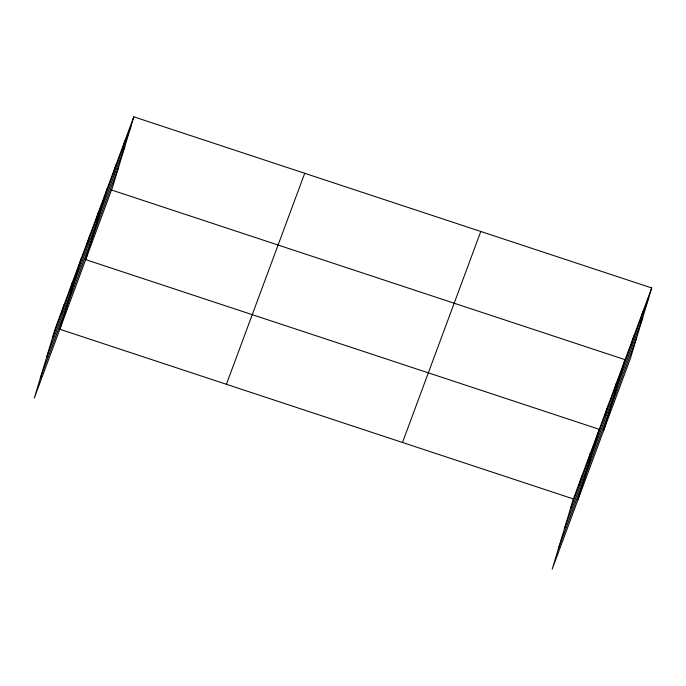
<?xml version="1.0" encoding="UTF-8"?>
<svg xmlns="http://www.w3.org/2000/svg" width="686" height="686" viewBox="0 0 686 686"><rect width="100%" height="100%" fill="white"/><g stroke="black" fill="none" stroke-linecap="round" stroke-linejoin="round"><path stroke-width="1.03" d="M61.183 314.342L64.115 304.61M69.792 291.13L72.733 281.406M60.145 328.423L81.342 258.193M87.019 244.713L89.96 234.981M95.637 221.501L98.57 211.768M85.982 258.793L107.188 188.564M113.121 174.381L116.063 164.649M121.997 150.466L124.938 140.733M133.813 116.817L112.607 187.055L34.3 398.052L55.506 327.822L133.813 116.817L651.7 287.949L630.494 358.178L552.187 569.183L573.393 498.945L651.7 287.949M579.07 485.465L582.002 475.741M587.679 462.261L590.62 452.528M578.032 499.545L599.238 429.316L85.364 259.522M604.906 415.836L607.847 406.103M613.524 392.624L616.465 382.899M603.869 429.916L625.075 359.687L111.209 189.893M631.009 345.504L633.95 335.771M639.884 321.588L642.825 311.856M52.565 337.555L130.872 126.55M46.537 357.517L124.843 146.512M40.328 378.089L118.635 167.084M226.406 384.297L304.713 173.292M402.493 442.479L480.8 231.474M570.452 508.678L648.759 297.673M564.424 528.649L642.731 317.644M558.215 549.212L636.522 338.207M59.528 329.151L573.393 498.945"/></g></svg>
